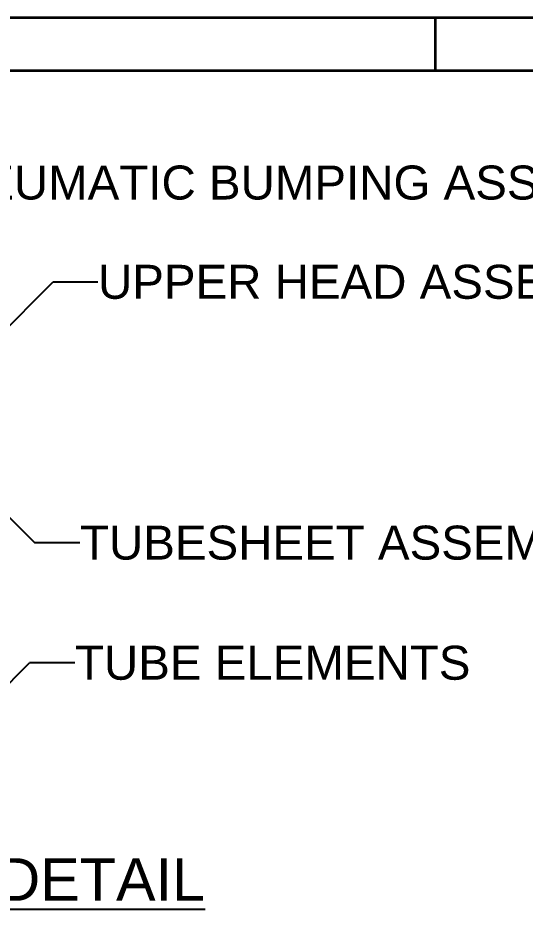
# Model space of a CAD drawing. Header units: inches. Extents: x 15 to 402, y 6 to 258.
# Drawn here: x 237.78 to 259.29, y 220.24 to 258 of the extents above; entities that cross this region are included whole.
import ezdxf

# ---------------------------------------------------------------- set-up
doc = ezdxf.new("R2010")
doc.units = ezdxf.units.IN
doc.header["$LTSCALE"] = 12
doc.header["$MEASUREMENT"] = 0
doc.layers.get('0').update_dxf_attribs({"lineweight": 25})
for name, color, linetype, lineweight in [('Border', 7, 'Continuous', 35), ('Sketch Geometry (ANSI)', 7, 'Continuous', 25), ('Symbol (ANSI)', 7, 'Continuous', 25)]:
    doc.layers.add(name, color=color, linetype=linetype, lineweight=lineweight)
doc.styles.add('Note Text (ANSI)', font='arial.ttf')

# ---------------------------------------------------------------- blocks, each defined once
blk = doc.blocks.new('Borders 22x34_D')
at = {"layer": 'Border'}
for p, q in [((33.5, 21.5), (1.25, 21.5)), ((21.2891, 21.5), (21.2891, 21.3125)), ((33.3125, 21.3125), (1.25, 21.3125))]:
    blk.add_line(p, q, dxfattribs=at)
blk = doc.blocks.new('UPPER HEAD ADN ELEMENT DETAIL')
at = {"layer": 'Sketch Geometry (ANSI)'}
for p, q in [((0.4012, 0.197), (0.5752, 0.371)), ((0.6552, 0.371), (0.5752, 0.371)), ((0.3694, 0.0846), (0.5434, -0.0894)), ((0.6234, -0.0894), (0.5434, -0.0894)), ((0.3605, -0.4754), (0.5345, -0.3014)), ((0.6145, -0.3014), (0.5345, -0.3014))]:
    blk.add_line(p, q, dxfattribs=at)
at = {"layer": 'Symbol (ANSI)', "color": 7, "char_height": 0.06, "attachment_point": 4, "style": 'Note Text (ANSI)'}
for s, insert in [('\\fArial|b0|i0;{\\H0.0600;PNEUMATIC BUMPING ASSEMBLY}', (0.3343, 0.5462)), ('\\fArial|b0|i0;{\\H0.0600;UPPER HEAD ASSEMBLY}', (0.6552, 0.371)), ('\\fArial|b0|i0;{\\H0.0600;TUBESHEET ASSEMBLY}', (0.6234, -0.0894)), ('\\fArial|b0|i0;{\\H0.0600;TUBE ELEMENTS}', (0.6145, -0.3014))]:
    blk.add_mtext(s, dxfattribs=dict(at, insert=insert))
at = {"layer": 'Symbol (ANSI)', "insert": (-0.0813, -0.646), "char_height": 0.075, "width": 3.210713, "attachment_point": 2, "style": 'Note Text (ANSI)'}
blk.add_mtext('\\fArial|b0|i0;{\\H0.0750;\\LUPPER HEAD AND ELEMENT DETAIL}', dxfattribs=at)

msp = doc.modelspace()

# ---------------------------------------------------------------- block references
for name, p, xscale, yscale, zscale in [('Borders 22x34_D', (0, 0), 12, 12, 12), ('UPPER HEAD ADN ELEMENT DETAIL', (225.45565, 237.90294), 24, 24, 24)]:
    msp.add_blockref(name, p, dxfattribs=dict(xscale=xscale, yscale=yscale, zscale=zscale))

doc.saveas('drawing.dxf')
